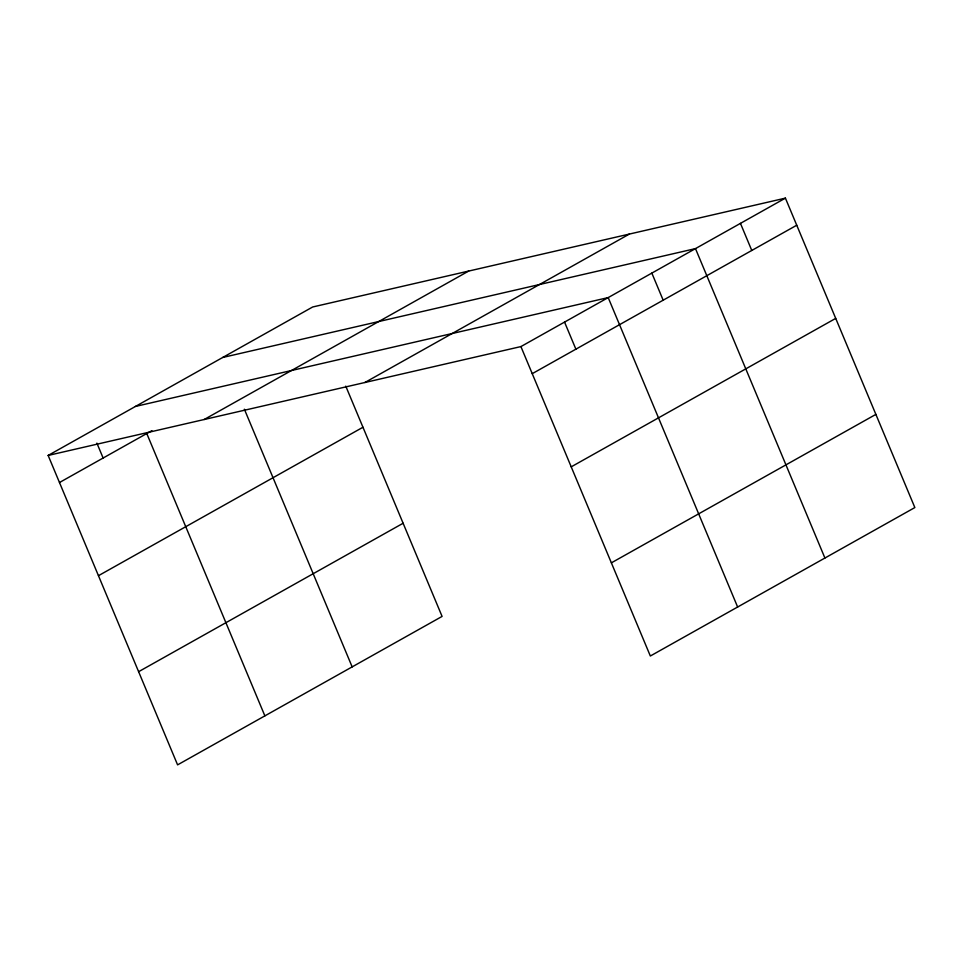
<?xml version="1.0" encoding="UTF-8"?>
<svg xmlns="http://www.w3.org/2000/svg" width="963" height="963" viewBox="0 0 963 963"><rect width="100%" height="100%" fill="white"/><g stroke="black" fill="none" stroke-linecap="round" stroke-linejoin="round"><path stroke-width="1.44" d="M48.15 455.439L312.662 306.992L785.411 198.137L914.85 507.561L650.338 656.008L520.911 346.584L48.15 455.439L177.589 764.863L442.089 616.416L345.765 386.139M59.477 482.523L151.901 430.654M204.156 419.519L468.668 271.072M364.893 382.504L629.405 234.057M98.455 575.693L362.967 427.247M520.911 346.584L785.411 198.137M532.238 373.668L796.75 225.222M138.612 671.693L403.124 523.246M571.215 466.838L835.715 318.392M611.373 562.837L875.873 414.391M222.73 357.466L695.479 248.61L824.918 558.034M135.434 406.446L608.195 297.591L737.634 607.027M740.451 223.368L751.778 250.464M651.843 273.107L663.17 300.191M564.547 322.087L575.886 349.172M244.373 409.215L352.157 666.89M146.773 433.531L264.873 715.87M96.89 443.136L103.125 458.027"/></g></svg>
